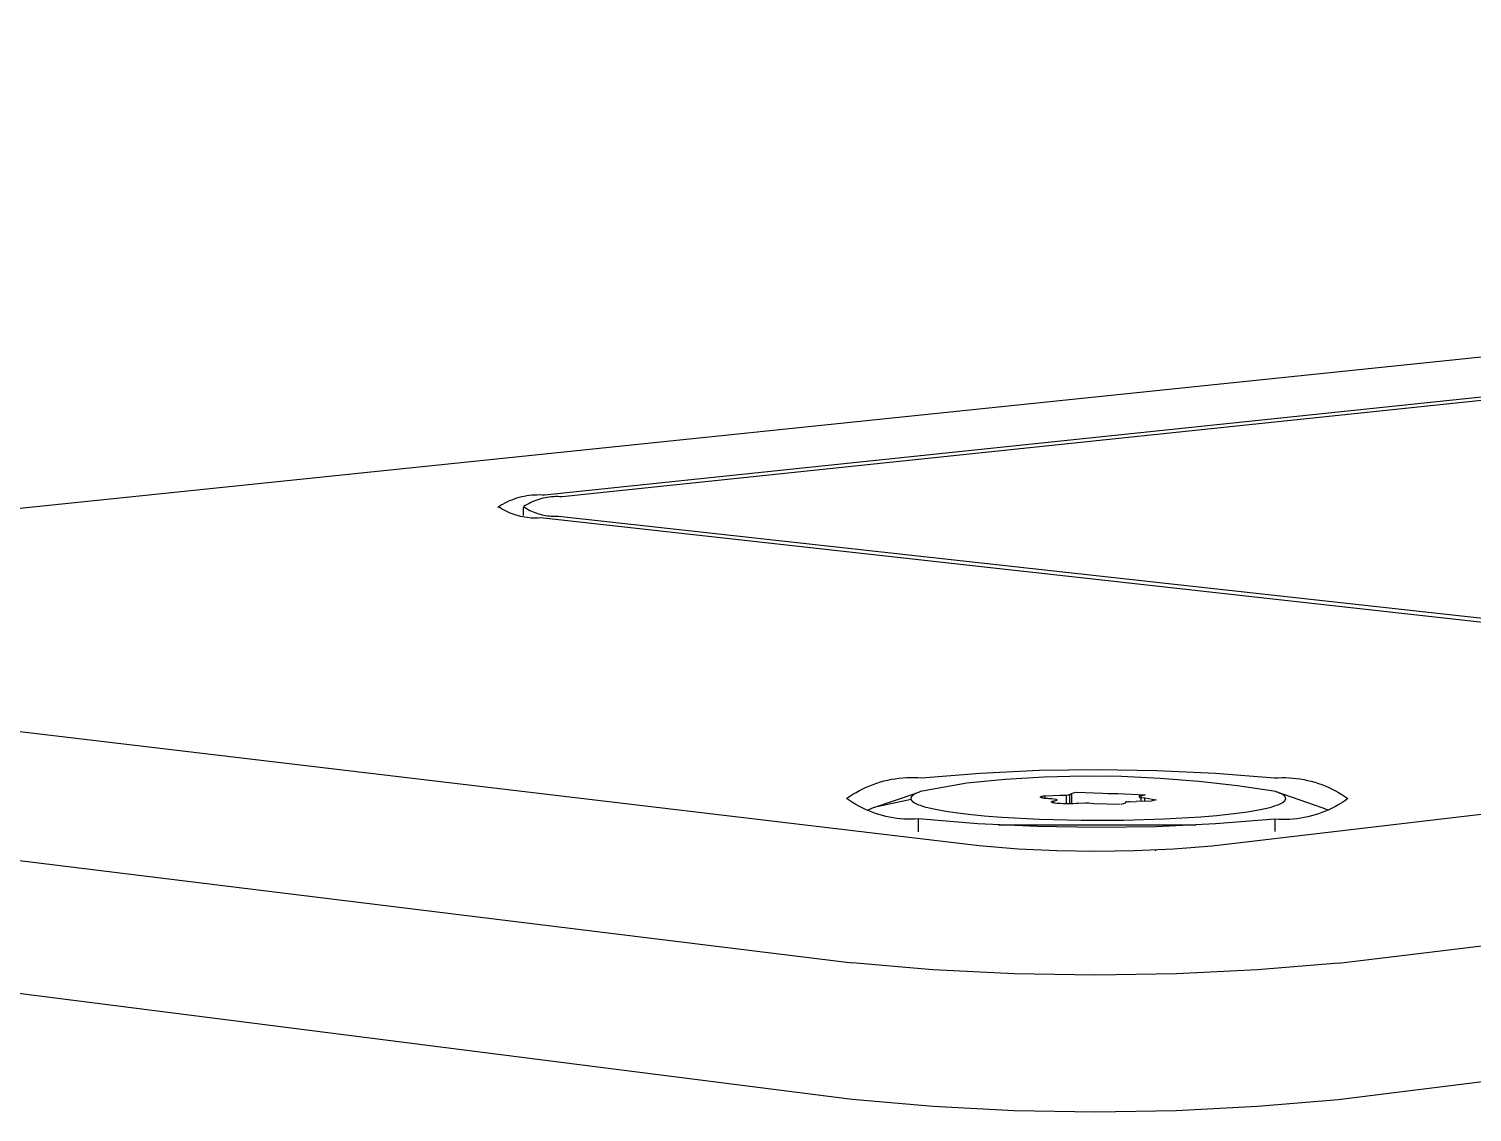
# Model space of a CAD drawing. Header units: millimetres. Extents: x -573 to 3430, y 0 to 3769.
# Drawn here: x 1556.94 to 1582.97, y 373.28 to 392.82 of the extents above; entities that cross this region are included whole.
import ezdxf

# ---------------------------------------------------------------- set-up
doc = ezdxf.new("R2010")
doc.units = ezdxf.units.MM
doc.layers.add('01 Basic thick', color=7, linetype='Continuous', lineweight=35)

msp = doc.modelspace()

# ---------------------------------------------------------------- linework, layer by layer
at = {"layer": '01 Basic thick', "lineweight": -3}
for p, q in [((1640.282, 392.823), (1540.836, 382.517)), ((1566.246, 384.417), (1626.749, 390.757)), ((1627.061, 390.729), (1566.559, 384.383)), ((1578.284, 378.091), (1677.212, 389.65)), ((1580.56, 375.972), (1679.394, 387.896)), ((1679.337, 385.815), (1580.557, 373.509)), ((1565.411, 384.186), (1565.41, 384.205)), ((1565.411, 384.205), (1565.45, 384.23)), ((1565.444, 384.183), (1565.411, 384.205)), ((1565.45, 384.23), (1565.49, 384.253)), ((1565.49, 384.253), (1565.531, 384.275)), ((1565.531, 384.275), (1565.572, 384.295)), ((1565.572, 384.295), (1565.614, 384.314)), ((1565.614, 384.314), (1565.657, 384.331)), ((1565.657, 384.331), (1565.7, 384.347)), ((1565.7, 384.347), (1565.744, 384.362)), ((1565.744, 384.362), (1565.788, 384.375)), ((1565.788, 384.375), (1565.833, 384.386)), ((1565.833, 384.386), (1565.878, 384.396)), ((1565.864, 384.044), (1565.864, 384.191)), ((1565.897, 384.226), (1565.865, 384.206)), ((1565.865, 384.206), (1565.892, 384.188)), ((1565.878, 384.396), (1565.924, 384.404)), ((1565.892, 384.188), (1565.921, 384.17)), ((1565.93, 384.246), (1565.897, 384.226)), ((1565.924, 384.404), (1565.969, 384.411)), ((1565.964, 384.264), (1565.93, 384.246)), ((1565.999, 384.281), (1565.964, 384.264)), ((1565.969, 384.411), (1566.015, 384.416)), ((1566.034, 384.297), (1565.999, 384.281)), ((1566.015, 384.416), (1566.061, 384.419)), ((1566.069, 384.311), (1566.034, 384.297)), ((1566.061, 384.419), (1566.107, 384.421)), ((1566.105, 384.324), (1566.069, 384.311)), ((1566.142, 384.336), (1566.105, 384.324)), ((1566.107, 384.421), (1566.154, 384.422)), ((1566.179, 384.347), (1566.142, 384.336)), ((1566.154, 384.422), (1566.2, 384.42)), ((1566.216, 384.357), (1566.179, 384.347)), ((1566.2, 384.42), (1566.246, 384.417)), ((1566.253, 384.365), (1566.216, 384.357)), ((1566.291, 384.372), (1566.253, 384.365)), ((1566.329, 384.377), (1566.291, 384.372)), ((1566.367, 384.382), (1566.329, 384.377)), ((1566.406, 384.384), (1566.367, 384.382)), ((1566.444, 384.386), (1566.406, 384.384)), ((1566.482, 384.386), (1566.444, 384.386)), ((1566.521, 384.385), (1566.482, 384.386)), ((1566.559, 384.383), (1566.521, 384.385)), ((1565.478, 384.162), (1565.444, 384.183)), ((1565.513, 384.143), (1565.478, 384.162)), ((1565.549, 384.124), (1565.513, 384.143)), ((1565.585, 384.107), (1565.549, 384.124)), ((1565.622, 384.091), (1565.585, 384.107)), ((1565.659, 384.076), (1565.622, 384.091)), ((1565.696, 384.063), (1565.659, 384.076)), ((1565.734, 384.05), (1565.696, 384.063)), ((1565.773, 384.039), (1565.734, 384.05)), ((1565.812, 384.03), (1565.773, 384.039)), ((1565.851, 384.021), (1565.812, 384.03)), ((1565.89, 384.014), (1565.851, 384.021)), ((1565.93, 384.009), (1565.89, 384.014)), ((1565.921, 384.17), (1565.95, 384.154)), ((1565.97, 384.004), (1565.93, 384.009)), ((1565.95, 384.154), (1565.98, 384.139)), ((1566.01, 384.001), (1565.97, 384.004)), ((1565.98, 384.139), (1566.01, 384.124)), ((1566.01, 384.124), (1566.04, 384.111)), ((1566.05, 384), (1566.01, 384.001)), ((1566.04, 384.111), (1566.071, 384.099)), ((1566.09, 383.999), (1566.05, 384)), ((1566.071, 384.099), (1566.103, 384.087)), ((1566.13, 384.001), (1566.09, 383.999)), ((1566.103, 384.087), (1566.135, 384.077)), ((1566.169, 384.003), (1566.13, 384.001)), ((1566.135, 384.077), (1566.167, 384.068)), ((1566.167, 384.068), (1566.199, 384.06)), ((1587.366, 381.653), (1566.169, 384.003)), ((1566.199, 384.06), (1566.232, 384.053)), ((1566.232, 384.053), (1566.264, 384.047)), ((1566.264, 384.047), (1566.297, 384.042)), ((1566.297, 384.042), (1566.331, 384.039)), ((1566.331, 384.039), (1566.364, 384.036)), ((1566.364, 384.036), (1566.397, 384.035)), ((1566.397, 384.035), (1566.431, 384.035)), ((1566.431, 384.035), (1566.464, 384.035)), ((1566.464, 384.035), (1566.497, 384.037)), ((1566.497, 384.037), (1587.694, 381.69)), ((1540.596, 382.078), (1574.085, 378.093)), ((1538.327, 380.089), (1571.791, 375.978)), ((1572.237, 379.219), (1572.302, 379.24)), ((1572.302, 379.24), (1572.368, 379.258)), ((1572.368, 379.258), (1572.434, 379.274)), ((1572.434, 379.274), (1572.501, 379.288)), ((1572.501, 379.288), (1572.568, 379.299)), ((1572.568, 379.299), (1572.636, 379.308)), ((1572.636, 379.308), (1572.703, 379.315)), ((1572.703, 379.315), (1572.771, 379.32)), ((1572.771, 379.32), (1572.84, 379.323)), ((1572.84, 379.323), (1572.908, 379.323)), ((1572.908, 379.323), (1572.976, 379.321)), ((1572.976, 379.321), (1573.044, 379.316)), ((1573.044, 379.316), (1574.103, 379.4)), ((1574.553, 379.286), (1573.857, 379.221)), ((1574.103, 379.4), (1575.163, 379.45)), ((1575.252, 379.327), (1574.553, 379.286)), ((1575.163, 379.45), (1576.225, 379.466)), ((1575.951, 379.344), (1575.252, 379.327)), ((1576.65, 379.336), (1575.951, 379.344)), ((1576.225, 379.466), (1577.287, 379.449)), ((1577.349, 379.305), (1576.65, 379.336)), ((1577.287, 379.449), (1578.347, 379.398)), ((1578.046, 379.249), (1577.349, 379.305)), ((1578.741, 379.17), (1578.046, 379.249)), ((1578.347, 379.398), (1579.406, 379.313)), ((1579.406, 379.313), (1579.472, 379.317)), ((1579.472, 379.317), (1579.539, 379.319)), ((1579.539, 379.319), (1579.606, 379.318)), ((1579.606, 379.318), (1579.673, 379.316)), ((1579.673, 379.316), (1579.74, 379.311)), ((1579.74, 379.311), (1579.807, 379.304)), ((1579.807, 379.304), (1579.873, 379.295)), ((1579.873, 379.295), (1579.939, 379.283)), ((1579.939, 379.283), (1580.005, 379.269)), ((1580.005, 379.269), (1580.07, 379.253)), ((1580.07, 379.253), (1580.135, 379.235)), ((1571.692, 378.942), (1571.748, 378.981)), ((1571.748, 378.981), (1571.805, 379.018)), ((1571.805, 379.018), (1571.864, 379.052)), ((1571.864, 379.052), (1571.924, 379.085)), ((1571.924, 379.085), (1571.985, 379.116)), ((1571.985, 379.116), (1572.046, 379.145)), ((1572.046, 379.145), (1572.109, 379.172)), ((1572.109, 379.172), (1572.173, 379.197)), ((1572.173, 379.197), (1572.237, 379.219)), ((1572.18, 378.777), (1572.928, 379.034)), ((1572.865, 378.979), (1572.864, 378.978)), ((1572.866, 378.981), (1572.865, 378.979)), ((1572.868, 378.984), (1572.866, 378.981)), ((1572.871, 378.986), (1572.868, 378.984)), ((1572.873, 378.989), (1572.871, 378.986)), ((1572.876, 378.992), (1572.873, 378.989)), ((1572.879, 378.994), (1572.876, 378.992)), ((1572.883, 378.997), (1572.879, 378.994)), ((1572.886, 379), (1572.883, 378.997)), ((1572.889, 379.002), (1572.886, 379)), ((1572.893, 379.005), (1572.889, 379.002)), ((1572.897, 379.008), (1572.893, 379.005)), ((1572.901, 379.01), (1572.897, 379.008)), ((1572.905, 379.013), (1572.901, 379.01)), ((1572.914, 379.018), (1572.905, 379.013)), ((1572.923, 379.024), (1572.914, 379.018)), ((1572.933, 379.029), (1572.923, 379.024)), ((1572.944, 379.034), (1572.933, 379.029)), ((1572.953, 379.039), (1572.944, 379.034)), ((1572.962, 379.043), (1572.953, 379.039)), ((1572.982, 379.051), (1572.962, 379.043)), ((1573.004, 379.059), (1572.982, 379.051)), ((1573.027, 379.067), (1573.004, 379.059)), ((1573.857, 379.221), (1573.027, 379.067)), ((1575.205, 378.978), (1575.208, 378.979)), ((1575.208, 378.979), (1575.211, 378.98)), ((1575.211, 378.98), (1575.218, 378.982)), ((1575.218, 378.982), (1575.225, 378.983)), ((1575.225, 378.983), (1575.233, 378.985)), ((1575.233, 378.985), (1575.243, 378.987)), ((1575.243, 378.987), (1575.253, 378.988)), ((1575.253, 378.988), (1575.275, 378.991)), ((1575.275, 378.991), (1575.544, 379)), ((1575.275, 378.943), (1575.275, 378.991)), ((1575.544, 379), (1575.658, 379.004)), ((1575.658, 379.004), (1575.684, 379.007)), ((1575.658, 378.846), (1575.658, 379.004)), ((1575.684, 379.007), (1575.71, 379.01)), ((1575.748, 379.02), (1575.71, 379.01)), ((1575.71, 379.01), (1575.71, 378.846)), ((1575.739, 379.03), (1575.826, 379.054)), ((1575.739, 379.02), (1575.739, 379.03)), ((1575.748, 379.02), (1575.748, 378.847)), ((1575.833, 379.055), (1576.311, 379.04)), ((1576.311, 379.04), (1576.401, 379.031)), ((1576.401, 379.031), (1576.465, 379.029)), ((1576.465, 379.029), (1576.584, 379.032)), ((1576.584, 379.032), (1577.072, 379.009)), ((1576.97, 378.981), (1576.969, 378.981)), ((1576.969, 378.981), (1576.969, 378.98)), ((1576.969, 378.98), (1576.969, 378.98)), ((1576.969, 378.98), (1576.969, 378.979)), ((1576.969, 378.979), (1576.969, 378.979)), ((1576.969, 378.979), (1576.969, 378.978)), ((1576.971, 378.983), (1576.97, 378.983)), ((1576.97, 378.983), (1576.97, 378.983)), ((1576.97, 378.983), (1576.97, 378.982)), ((1576.97, 378.982), (1576.97, 378.982)), ((1576.97, 378.982), (1576.97, 378.981)), ((1576.972, 378.985), (1576.971, 378.985)), ((1576.971, 378.985), (1576.971, 378.984)), ((1576.971, 378.984), (1576.971, 378.984)), ((1576.971, 378.984), (1576.971, 378.983)), ((1576.973, 378.986), (1576.972, 378.986)), ((1576.972, 378.986), (1576.972, 378.986)), ((1576.972, 378.986), (1576.972, 378.985)), ((1576.974, 378.987), (1576.973, 378.987)), ((1576.973, 378.987), (1576.973, 378.987)), ((1576.973, 378.987), (1576.973, 378.986)), ((1576.975, 378.988), (1576.974, 378.988)), ((1576.974, 378.988), (1576.974, 378.987)), ((1576.976, 378.989), (1576.975, 378.989)), ((1576.975, 378.989), (1576.975, 378.988)), ((1576.975, 378.988), (1576.975, 378.988)), ((1576.977, 378.99), (1576.976, 378.989)), ((1576.976, 378.989), (1576.976, 378.989)), ((1576.978, 378.99), (1576.977, 378.99)), ((1576.977, 378.99), (1576.977, 378.99)), ((1576.979, 378.99), (1576.978, 378.99)), ((1576.978, 378.99), (1576.978, 378.99)), ((1576.98, 378.991), (1576.979, 378.991)), ((1576.979, 378.991), (1576.979, 378.99)), ((1576.981, 378.991), (1576.98, 378.991)), ((1576.98, 378.991), (1576.98, 378.991)), ((1576.982, 378.991), (1576.981, 378.991)), ((1576.981, 378.991), (1576.981, 378.991)), ((1576.983, 378.991), (1576.982, 378.991)), ((1576.982, 378.991), (1576.982, 378.991)), ((1576.984, 378.991), (1576.983, 378.991)), ((1576.983, 378.991), (1576.983, 378.991)), ((1576.985, 378.991), (1576.984, 378.991)), ((1576.984, 378.991), (1576.984, 378.991)), ((1576.986, 378.991), (1576.985, 378.991)), ((1576.985, 378.991), (1576.985, 378.991)), ((1576.987, 378.991), (1576.986, 378.991)), ((1576.986, 378.991), (1576.986, 378.991)), ((1576.988, 378.991), (1576.987, 378.991)), ((1576.987, 378.991), (1576.987, 378.991)), ((1576.988, 378.99), (1576.988, 378.991)), ((1576.989, 378.99), (1576.988, 378.99)), ((1576.99, 378.99), (1576.989, 378.99)), ((1576.989, 378.99), (1576.989, 378.99)), ((1576.991, 378.989), (1576.99, 378.99)), ((1576.99, 378.99), (1576.99, 378.99)), ((1576.992, 378.989), (1576.991, 378.989)), ((1576.991, 378.989), (1576.991, 378.989)), ((1576.992, 378.988), (1576.992, 378.989)), ((1576.992, 378.989), (1576.992, 378.989)), ((1576.993, 378.988), (1576.992, 378.988)), ((1576.994, 378.987), (1576.993, 378.988)), ((1576.993, 378.988), (1576.993, 378.988)), ((1576.995, 378.986), (1576.994, 378.987)), ((1576.994, 378.987), (1576.994, 378.987)), ((1576.994, 378.987), (1576.994, 378.987)), ((1576.996, 378.985), (1576.995, 378.986)), ((1576.995, 378.986), (1576.995, 378.986)), ((1576.995, 378.986), (1576.995, 378.986)), ((1576.996, 378.984), (1576.996, 378.985)), ((1576.996, 378.985), (1576.996, 378.985)), ((1576.997, 378.984), (1576.996, 378.984)), ((1577.073, 379.006), (1576.997, 378.983)), ((1576.997, 378.983), (1576.997, 378.984)), ((1576.997, 378.983), (1576.997, 378.885)), ((1579.433, 379.066), (1578.741, 379.17)), ((1579.461, 379.056), (1579.433, 379.066)), ((1579.433, 379.066), (1580.279, 378.776)), ((1579.488, 379.046), (1579.461, 379.056)), ((1579.5, 379.04), (1579.488, 379.046)), ((1579.511, 379.035), (1579.5, 379.04)), ((1579.522, 379.03), (1579.511, 379.035)), ((1579.533, 379.025), (1579.522, 379.03)), ((1579.542, 379.019), (1579.533, 379.025)), ((1579.551, 379.014), (1579.542, 379.019)), ((1579.556, 379.011), (1579.551, 379.014)), ((1579.56, 379.009), (1579.556, 379.011)), ((1579.564, 379.006), (1579.56, 379.009)), ((1579.568, 379.003), (1579.564, 379.006)), ((1579.571, 379.001), (1579.568, 379.003)), ((1579.575, 378.998), (1579.571, 379.001)), ((1579.578, 378.995), (1579.575, 378.998)), ((1579.581, 378.993), (1579.578, 378.995)), ((1579.584, 378.99), (1579.581, 378.993)), ((1579.587, 378.987), (1579.584, 378.99)), ((1579.59, 378.984), (1579.587, 378.987)), ((1579.592, 378.982), (1579.59, 378.984)), ((1579.594, 378.979), (1579.592, 378.982)), ((1579.596, 378.978), (1579.594, 378.979)), ((1580.135, 379.235), (1580.199, 379.215)), ((1580.199, 379.215), (1580.262, 379.193)), ((1580.262, 379.193), (1580.324, 379.168)), ((1580.324, 379.168), (1580.386, 379.142)), ((1580.386, 379.142), (1580.446, 379.113)), ((1580.446, 379.113), (1580.506, 379.082)), ((1580.506, 379.082), (1580.564, 379.05)), ((1580.564, 379.05), (1580.622, 379.015)), ((1580.622, 379.015), (1580.678, 378.979)), ((1580.678, 378.979), (1580.733, 378.94)), ((1571.745, 378.904), (1571.692, 378.942)), ((1571.8, 378.868), (1571.745, 378.904)), ((1571.856, 378.834), (1571.8, 378.868)), ((1571.913, 378.802), (1571.856, 378.834)), ((1571.971, 378.772), (1571.913, 378.802)), ((1572.03, 378.743), (1571.971, 378.772)), ((1572.09, 378.717), (1572.03, 378.743)), ((1572.181, 378.777), (1572.062, 378.728)), ((1572.853, 378.922), (1572.181, 378.777)), ((1572.85, 378.948), (1572.849, 378.947)), ((1572.849, 378.947), (1572.849, 378.945)), ((1572.849, 378.945), (1572.849, 378.944)), ((1572.849, 378.944), (1572.849, 378.943)), ((1572.849, 378.943), (1572.849, 378.941)), ((1572.849, 378.941), (1572.849, 378.94)), ((1572.849, 378.94), (1572.849, 378.938)), ((1572.849, 378.938), (1572.849, 378.937)), ((1572.849, 378.937), (1572.849, 378.936)), ((1572.849, 378.936), (1572.85, 378.934)), ((1572.851, 378.954), (1572.85, 378.952)), ((1572.85, 378.952), (1572.85, 378.951)), ((1572.85, 378.951), (1572.85, 378.949)), ((1572.85, 378.949), (1572.85, 378.948)), ((1572.85, 378.934), (1572.85, 378.933)), ((1572.85, 378.933), (1572.85, 378.932)), ((1572.85, 378.932), (1572.85, 378.93)), ((1572.85, 378.93), (1572.851, 378.929)), ((1572.852, 378.958), (1572.851, 378.956)), ((1572.851, 378.956), (1572.851, 378.955)), ((1572.851, 378.955), (1572.851, 378.954)), ((1572.851, 378.929), (1572.851, 378.927)), ((1572.851, 378.927), (1572.852, 378.926)), ((1572.853, 378.96), (1572.852, 378.959)), ((1572.852, 378.959), (1572.852, 378.958)), ((1572.852, 378.926), (1572.852, 378.925)), ((1572.852, 378.925), (1572.852, 378.923)), ((1572.852, 378.923), (1572.853, 378.922)), ((1572.854, 378.962), (1572.853, 378.96)), ((1572.853, 378.922), (1572.854, 378.921)), ((1572.855, 378.964), (1572.854, 378.963)), ((1572.854, 378.963), (1572.854, 378.962)), ((1572.854, 378.921), (1572.854, 378.919)), ((1572.854, 378.919), (1572.855, 378.918)), ((1572.856, 378.967), (1572.855, 378.966)), ((1572.855, 378.966), (1572.855, 378.964)), ((1572.855, 378.918), (1572.856, 378.917)), ((1572.857, 378.969), (1572.856, 378.967)), ((1572.856, 378.917), (1572.856, 378.915)), ((1572.856, 378.915), (1572.857, 378.914)), ((1572.858, 378.97), (1572.857, 378.969)), ((1572.857, 378.914), (1572.858, 378.912)), ((1572.859, 378.971), (1572.858, 378.97)), ((1572.858, 378.912), (1572.859, 378.911)), ((1572.86, 378.973), (1572.859, 378.971)), ((1572.859, 378.911), (1572.86, 378.91)), ((1572.861, 378.974), (1572.86, 378.973)), ((1572.86, 378.91), (1572.861, 378.908)), ((1572.863, 378.977), (1572.861, 378.975)), ((1572.861, 378.975), (1572.861, 378.974)), ((1572.861, 378.908), (1572.862, 378.907)), ((1572.862, 378.907), (1572.863, 378.906)), ((1572.864, 378.978), (1572.863, 378.977)), ((1572.863, 378.906), (1572.864, 378.904)), ((1572.864, 378.904), (1572.865, 378.903)), ((1572.865, 378.903), (1572.866, 378.902)), ((1572.866, 378.902), (1572.868, 378.899)), ((1572.868, 378.899), (1572.871, 378.896)), ((1572.871, 378.896), (1572.874, 378.893)), ((1572.874, 378.893), (1572.877, 378.891)), ((1572.877, 378.891), (1572.88, 378.888)), ((1572.88, 378.888), (1572.883, 378.885)), ((1572.883, 378.885), (1572.886, 378.883)), ((1572.886, 378.883), (1572.89, 378.88)), ((1572.89, 378.88), (1572.894, 378.877)), ((1572.894, 378.877), (1572.898, 378.875)), ((1572.898, 378.875), (1572.902, 378.872)), ((1572.902, 378.872), (1572.906, 378.869)), ((1572.906, 378.869), (1572.91, 378.867)), ((1572.91, 378.867), (1572.919, 378.861)), ((1572.919, 378.861), (1572.929, 378.856)), ((1572.929, 378.856), (1572.94, 378.85)), ((1572.94, 378.85), (1572.952, 378.845)), ((1572.952, 378.845), (1572.964, 378.84)), ((1572.964, 378.84), (1572.976, 378.834)), ((1572.976, 378.834), (1572.99, 378.829)), ((1572.99, 378.829), (1573.018, 378.819)), ((1573.018, 378.819), (1573.049, 378.808)), ((1573.049, 378.808), (1573.082, 378.798)), ((1573.082, 378.798), (1573.117, 378.788)), ((1573.117, 378.788), (1573.155, 378.778)), ((1573.155, 378.778), (1573.235, 378.759)), ((1573.235, 378.759), (1573.324, 378.741)), ((1573.324, 378.741), (1573.419, 378.723)), ((1573.419, 378.723), (1573.52, 378.706)), ((1575.188, 378.968), (1575.188, 378.969)), ((1575.188, 378.969), (1575.188, 378.969)), ((1575.188, 378.969), (1575.188, 378.969)), ((1575.188, 378.969), (1575.188, 378.969)), ((1575.188, 378.969), (1575.189, 378.969)), ((1575.188, 378.967), (1575.188, 378.968)), ((1575.188, 378.968), (1575.188, 378.968)), ((1575.188, 378.968), (1575.188, 378.968)), ((1575.188, 378.968), (1575.188, 378.968)), ((1575.188, 378.968), (1575.188, 378.968)), ((1575.188, 378.968), (1575.188, 378.968)), ((1575.188, 378.968), (1575.188, 378.968)), ((1575.188, 378.968), (1575.188, 378.968)), ((1575.188, 378.968), (1575.188, 378.968)), ((1575.188, 378.968), (1575.188, 378.968)), ((1575.188, 378.966), (1575.188, 378.967)), ((1575.188, 378.967), (1575.188, 378.967)), ((1575.188, 378.967), (1575.188, 378.967)), ((1575.188, 378.967), (1575.188, 378.967)), ((1575.188, 378.967), (1575.188, 378.967)), ((1575.188, 378.967), (1575.188, 378.967)), ((1575.188, 378.967), (1575.188, 378.967)), ((1575.188, 378.967), (1575.188, 378.967)), ((1575.188, 378.967), (1575.188, 378.967)), ((1575.188, 378.967), (1575.188, 378.967)), ((1575.188, 378.967), (1575.188, 378.967)), ((1575.188, 378.967), (1575.188, 378.967)), ((1575.188, 378.967), (1575.188, 378.967)), ((1575.188, 378.965), (1575.188, 378.966)), ((1575.188, 378.966), (1575.188, 378.966)), ((1575.188, 378.966), (1575.188, 378.966)), ((1575.188, 378.966), (1575.188, 378.966)), ((1575.188, 378.966), (1575.188, 378.966)), ((1575.188, 378.966), (1575.188, 378.966)), ((1575.188, 378.966), (1575.188, 378.966)), ((1575.188, 378.966), (1575.188, 378.966)), ((1575.188, 378.966), (1575.188, 378.966)), ((1575.188, 378.966), (1575.188, 378.966)), ((1575.188, 378.966), (1575.188, 378.966)), ((1575.188, 378.966), (1575.188, 378.966)), ((1575.188, 378.966), (1575.188, 378.966)), ((1575.188, 378.966), (1575.188, 378.966)), ((1575.189, 378.965), (1575.188, 378.965)), ((1575.188, 378.965), (1575.188, 378.965)), ((1575.188, 378.965), (1575.188, 378.965)), ((1575.188, 378.965), (1575.188, 378.965)), ((1575.188, 378.965), (1575.188, 378.965)), ((1575.189, 378.969), (1575.189, 378.97)), ((1575.189, 378.97), (1575.189, 378.97)), ((1575.189, 378.97), (1575.189, 378.97)), ((1575.189, 378.97), (1575.189, 378.97)), ((1575.189, 378.97), (1575.189, 378.97)), ((1575.189, 378.97), (1575.189, 378.97)), ((1575.189, 378.97), (1575.19, 378.97)), ((1575.189, 378.969), (1575.189, 378.969)), ((1575.189, 378.969), (1575.189, 378.969)), ((1575.189, 378.964), (1575.189, 378.965)), ((1575.189, 378.963), (1575.189, 378.964)), ((1575.189, 378.964), (1575.189, 378.964)), ((1575.189, 378.964), (1575.189, 378.964)), ((1575.189, 378.964), (1575.189, 378.964)), ((1575.189, 378.964), (1575.189, 378.964)), ((1575.189, 378.964), (1575.189, 378.964)), ((1575.189, 378.964), (1575.189, 378.964)), ((1575.19, 378.963), (1575.189, 378.963)), ((1575.19, 378.971), (1575.191, 378.972)), ((1575.19, 378.97), (1575.19, 378.971)), ((1575.19, 378.971), (1575.19, 378.971)), ((1575.19, 378.971), (1575.19, 378.971)), ((1575.19, 378.971), (1575.19, 378.971)), ((1575.19, 378.971), (1575.19, 378.971)), ((1575.19, 378.962), (1575.19, 378.963)), ((1575.19, 378.963), (1575.19, 378.963)), ((1575.19, 378.963), (1575.19, 378.963)), ((1575.19, 378.963), (1575.19, 378.963)), ((1575.19, 378.963), (1575.19, 378.963)), ((1575.191, 378.962), (1575.19, 378.962)), ((1575.191, 378.972), (1575.191, 378.972)), ((1575.191, 378.972), (1575.191, 378.972)), ((1575.191, 378.972), (1575.192, 378.972)), ((1575.192, 378.961), (1575.191, 378.962)), ((1575.191, 378.962), (1575.191, 378.962)), ((1575.192, 378.972), (1575.192, 378.973)), ((1575.192, 378.973), (1575.193, 378.973)), ((1575.193, 378.961), (1575.192, 378.961)), ((1575.192, 378.961), (1575.192, 378.961)), ((1575.193, 378.973), (1575.194, 378.974)), ((1575.193, 378.973), (1575.193, 378.973)), ((1575.194, 378.96), (1575.193, 378.961)), ((1575.193, 378.961), (1575.193, 378.961)), ((1575.194, 378.974), (1575.194, 378.974)), ((1575.194, 378.974), (1575.195, 378.974)), ((1575.195, 378.96), (1575.194, 378.96)), ((1575.194, 378.96), (1575.194, 378.96)), ((1575.195, 378.974), (1575.197, 378.975)), ((1575.195, 378.959), (1575.195, 378.96)), ((1575.196, 378.959), (1575.195, 378.959)), ((1575.197, 378.958), (1575.196, 378.959)), ((1575.197, 378.975), (1575.198, 378.976)), ((1575.198, 378.958), (1575.197, 378.958)), ((1575.198, 378.976), (1575.199, 378.976)), ((1575.199, 378.958), (1575.198, 378.958)), ((1575.199, 378.976), (1575.201, 378.977)), ((1575.201, 378.957), (1575.199, 378.958)), ((1575.201, 378.977), (1575.202, 378.977)), ((1575.204, 378.956), (1575.201, 378.957)), ((1575.202, 378.977), (1575.205, 378.978)), ((1575.207, 378.955), (1575.204, 378.956)), ((1575.21, 378.954), (1575.207, 378.955)), ((1575.216, 378.952), (1575.21, 378.954)), ((1575.223, 378.951), (1575.216, 378.952)), ((1575.231, 378.949), (1575.223, 378.951)), ((1575.24, 378.948), (1575.231, 378.949)), ((1575.249, 378.946), (1575.24, 378.948)), ((1575.269, 378.943), (1575.249, 378.946)), ((1575.291, 378.941), (1575.269, 378.943)), ((1575.315, 378.939), (1575.291, 378.941)), ((1575.34, 378.937), (1575.315, 378.939)), ((1575.39, 378.934), (1575.34, 378.937)), ((1575.385, 378.88), (1575.385, 378.881)), ((1575.385, 378.881), (1575.385, 378.881)), ((1575.385, 378.881), (1575.385, 378.881)), ((1575.385, 378.881), (1575.385, 378.881)), ((1575.385, 378.881), (1575.385, 378.881)), ((1575.385, 378.881), (1575.385, 378.881)), ((1575.385, 378.881), (1575.385, 378.881)), ((1575.385, 378.881), (1575.386, 378.881)), ((1575.385, 378.879), (1575.385, 378.88)), ((1575.385, 378.88), (1575.385, 378.88)), ((1575.385, 378.88), (1575.385, 378.88)), ((1575.385, 378.88), (1575.385, 378.88)), ((1575.385, 378.88), (1575.385, 378.88)), ((1575.385, 378.88), (1575.385, 378.88)), ((1575.385, 378.88), (1575.385, 378.88)), ((1575.385, 378.88), (1575.385, 378.88)), ((1575.385, 378.878), (1575.385, 378.879)), ((1575.385, 378.879), (1575.385, 378.879)), ((1575.385, 378.879), (1575.385, 378.879)), ((1575.385, 378.879), (1575.385, 378.879)), ((1575.385, 378.879), (1575.385, 378.879)), ((1575.385, 378.879), (1575.385, 378.879)), ((1575.385, 378.879), (1575.385, 378.879)), ((1575.385, 378.879), (1575.385, 378.879)), ((1575.385, 378.879), (1575.385, 378.879)), ((1575.386, 378.877), (1575.385, 378.878)), ((1575.385, 378.878), (1575.385, 378.878)), ((1575.385, 378.878), (1575.385, 378.878)), ((1575.385, 378.878), (1575.385, 378.878)), ((1575.385, 378.878), (1575.385, 378.878)), ((1575.385, 378.878), (1575.385, 378.878)), ((1575.385, 378.878), (1575.385, 378.878)), ((1575.385, 378.878), (1575.385, 378.878)), ((1575.385, 378.878), (1575.385, 378.878)), ((1575.386, 378.882), (1575.386, 378.883)), ((1575.386, 378.883), (1575.387, 378.883)), ((1575.386, 378.881), (1575.386, 378.882)), ((1575.386, 378.882), (1575.386, 378.882)), ((1575.386, 378.882), (1575.386, 378.882)), ((1575.386, 378.882), (1575.386, 378.882)), ((1575.386, 378.882), (1575.386, 378.882)), ((1575.386, 378.882), (1575.386, 378.882)), ((1575.386, 378.882), (1575.386, 378.882)), ((1575.386, 378.882), (1575.386, 378.882)), ((1575.386, 378.882), (1575.386, 378.882)), ((1575.386, 378.881), (1575.386, 378.881)), ((1575.386, 378.876), (1575.386, 378.877)), ((1575.386, 378.877), (1575.386, 378.877)), ((1575.386, 378.877), (1575.386, 378.877)), ((1575.386, 378.877), (1575.386, 378.877)), ((1575.386, 378.877), (1575.386, 378.877)), ((1575.386, 378.877), (1575.386, 378.877)), ((1575.386, 378.877), (1575.386, 378.877)), ((1575.387, 378.876), (1575.386, 378.876)), ((1575.386, 378.876), (1575.386, 378.876)), ((1575.386, 378.876), (1575.386, 378.876)), ((1575.387, 378.883), (1575.387, 378.884)), ((1575.387, 378.884), (1575.388, 378.884)), ((1575.387, 378.883), (1575.387, 378.883)), ((1575.387, 378.883), (1575.387, 378.883)), ((1575.387, 378.875), (1575.387, 378.876)), ((1575.387, 378.876), (1575.387, 378.876)), ((1575.387, 378.876), (1575.387, 378.876)), ((1575.388, 378.875), (1575.387, 378.875)), ((1575.387, 378.875), (1575.387, 378.875)), ((1575.388, 378.884), (1575.389, 378.885)), ((1575.388, 378.884), (1575.388, 378.884)), ((1575.388, 378.884), (1575.388, 378.884)), ((1575.388, 378.884), (1575.388, 378.884)), ((1575.389, 378.874), (1575.388, 378.875)), ((1575.388, 378.875), (1575.388, 378.875)), ((1575.388, 378.875), (1575.388, 378.875)), ((1575.388, 378.875), (1575.388, 378.875)), ((1575.389, 378.885), (1575.39, 378.886)), ((1575.389, 378.885), (1575.389, 378.885)), ((1575.389, 378.885), (1575.389, 378.885)), ((1575.39, 378.874), (1575.389, 378.874)), ((1575.389, 378.874), (1575.389, 378.874)), ((1575.471, 378.924), (1575.39, 378.934)), ((1575.39, 378.886), (1575.391, 378.886)), ((1575.39, 378.873), (1575.39, 378.874)), ((1575.391, 378.873), (1575.39, 378.873)), ((1575.391, 378.886), (1575.392, 378.886)), ((1575.392, 378.872), (1575.391, 378.873)), ((1575.391, 378.873), (1575.391, 378.873)), ((1575.392, 378.886), (1575.392, 378.887)), ((1575.392, 378.887), (1575.393, 378.887)), ((1575.393, 378.872), (1575.392, 378.872)), ((1575.393, 378.887), (1575.394, 378.888)), ((1575.395, 378.871), (1575.393, 378.872)), ((1575.393, 378.872), (1575.393, 378.872)), ((1575.394, 378.888), (1575.395, 378.888)), ((1575.395, 378.888), (1575.396, 378.889)), ((1575.396, 378.87), (1575.395, 378.871)), ((1575.396, 378.889), (1575.398, 378.889)), ((1575.398, 378.87), (1575.396, 378.87)), ((1575.398, 378.889), (1575.401, 378.89)), ((1575.4, 378.869), (1575.398, 378.87)), ((1575.402, 378.868), (1575.4, 378.869)), ((1575.401, 378.89), (1575.403, 378.891)), ((1575.404, 378.868), (1575.402, 378.868)), ((1575.403, 378.891), (1575.406, 378.892)), ((1575.408, 378.866), (1575.404, 378.868)), ((1575.406, 378.892), (1575.409, 378.893)), ((1575.413, 378.865), (1575.408, 378.866)), ((1575.409, 378.893), (1575.415, 378.894)), ((1575.418, 378.864), (1575.413, 378.865)), ((1575.415, 378.894), (1575.421, 378.896)), ((1575.423, 378.863), (1575.418, 378.864)), ((1575.421, 378.896), (1575.429, 378.897)), ((1575.429, 378.862), (1575.423, 378.863)), ((1575.429, 378.897), (1575.436, 378.899)), ((1575.441, 378.86), (1575.429, 378.862)), ((1575.436, 378.899), (1575.444, 378.9)), ((1575.454, 378.858), (1575.441, 378.86)), ((1575.444, 378.9), (1575.462, 378.903)), ((1575.482, 378.854), (1575.454, 378.858)), ((1575.462, 378.903), (1575.49, 378.909)), ((1575.488, 378.916), (1575.471, 378.924)), ((1575.515, 378.851), (1575.482, 378.854)), ((1575.551, 378.849), (1575.515, 378.851)), ((1575.592, 378.847), (1575.551, 378.849)), ((1575.653, 378.846), (1575.592, 378.847)), ((1575.716, 378.846), (1575.653, 378.846)), ((1575.776, 378.847), (1575.716, 378.846)), ((1575.831, 378.85), (1575.776, 378.847)), ((1575.875, 378.854), (1575.831, 378.85)), ((1575.994, 378.857), (1575.875, 378.854)), ((1576.058, 378.855), (1575.994, 378.857)), ((1576.148, 378.845), (1576.058, 378.855)), ((1576.628, 378.831), (1576.148, 378.845)), ((1576.722, 378.856), (1576.635, 378.831)), ((1576.716, 378.864), (1576.715, 378.864)), ((1576.715, 378.864), (1576.715, 378.863)), ((1576.717, 378.866), (1576.716, 378.865)), ((1576.716, 378.865), (1576.716, 378.864)), ((1576.718, 378.868), (1576.717, 378.867)), ((1576.717, 378.867), (1576.717, 378.867)), ((1576.717, 378.867), (1576.717, 378.866)), ((1576.719, 378.869), (1576.718, 378.869)), ((1576.718, 378.869), (1576.718, 378.868)), ((1576.72, 378.871), (1576.719, 378.87)), ((1576.719, 378.87), (1576.719, 378.869)), ((1576.721, 378.872), (1576.72, 378.871)), ((1576.72, 378.871), (1576.72, 378.871)), ((1576.722, 378.873), (1576.721, 378.872)), ((1576.723, 378.874), (1576.722, 378.873)), ((1576.722, 378.873), (1576.722, 378.873)), ((1576.724, 378.875), (1576.723, 378.874)), ((1576.723, 378.874), (1576.723, 378.874)), ((1576.725, 378.875), (1576.724, 378.875)), ((1576.726, 378.876), (1576.725, 378.875)), ((1576.727, 378.877), (1576.726, 378.876)), ((1576.726, 378.876), (1576.726, 378.876)), ((1576.728, 378.877), (1576.727, 378.877)), ((1576.729, 378.877), (1576.728, 378.877)), ((1576.73, 378.878), (1576.729, 378.878)), ((1576.729, 378.878), (1576.729, 378.877)), ((1576.731, 378.878), (1576.73, 378.878)), ((1576.732, 378.878), (1576.731, 378.878)), ((1576.733, 378.879), (1576.732, 378.878)), ((1576.734, 378.879), (1576.733, 378.879)), ((1576.733, 378.879), (1576.733, 378.879)), ((1576.735, 378.879), (1576.734, 378.879)), ((1576.736, 378.879), (1576.735, 378.879)), ((1576.737, 378.879), (1576.736, 378.879)), ((1576.738, 378.879), (1576.737, 378.879)), ((1576.739, 378.879), (1576.738, 378.879)), ((1576.738, 378.879), (1576.738, 378.879)), ((1576.74, 378.879), (1576.739, 378.879)), ((1576.741, 378.879), (1576.74, 378.879)), ((1576.742, 378.879), (1576.741, 378.879)), ((1576.743, 378.879), (1576.742, 378.879)), ((1576.744, 378.879), (1576.743, 378.879)), ((1576.743, 378.879), (1576.743, 378.879)), ((1576.745, 378.878), (1576.744, 378.879)), ((1576.746, 378.878), (1576.745, 378.878)), ((1576.747, 378.878), (1576.746, 378.878)), ((1576.748, 378.878), (1576.747, 378.878)), ((1576.748, 378.877), (1576.748, 378.878)), ((1576.749, 378.877), (1576.748, 378.877)), ((1576.75, 378.876), (1576.749, 378.877)), ((1576.751, 378.876), (1576.75, 378.876)), ((1576.777, 378.879), (1576.751, 378.876)), ((1576.802, 378.882), (1576.777, 378.879)), ((1576.802, 378.882), (1576.916, 378.886)), ((1577.186, 378.895), (1576.916, 378.886)), ((1576.969, 378.978), (1576.969, 378.978)), ((1576.969, 378.978), (1576.969, 378.977)), ((1576.969, 378.977), (1576.969, 378.977)), ((1576.969, 378.977), (1576.969, 378.976)), ((1576.969, 378.976), (1576.969, 378.976)), ((1576.969, 378.976), (1576.969, 378.975)), ((1576.969, 378.975), (1576.969, 378.975)), ((1576.969, 378.975), (1576.969, 378.974)), ((1576.969, 378.974), (1576.969, 378.974)), ((1576.969, 378.974), (1576.969, 378.973)), ((1576.969, 378.973), (1576.969, 378.973)), ((1576.969, 378.973), (1576.97, 378.972)), ((1576.97, 378.972), (1576.97, 378.972)), ((1576.97, 378.972), (1576.97, 378.971)), ((1576.97, 378.971), (1576.97, 378.971)), ((1576.97, 378.971), (1576.97, 378.97)), ((1576.97, 378.97), (1576.97, 378.97)), ((1576.97, 378.97), (1576.988, 378.962)), ((1576.988, 378.962), (1577.069, 378.952)), ((1577.069, 378.887), (1577.069, 378.952)), ((1577.075, 378.951), (1577.272, 378.919)), ((1577.272, 378.919), (1577.186, 378.895)), ((1578.987, 378.713), (1579.088, 378.731)), ((1579.088, 378.731), (1579.182, 378.749)), ((1579.182, 378.749), (1579.268, 378.768)), ((1579.268, 378.768), (1579.346, 378.788)), ((1579.346, 378.788), (1579.381, 378.798)), ((1579.381, 378.798), (1579.415, 378.809)), ((1579.415, 378.809), (1579.446, 378.819)), ((1579.446, 378.819), (1579.474, 378.83)), ((1579.474, 378.83), (1579.488, 378.835)), ((1579.488, 378.835), (1579.5, 378.841)), ((1579.5, 378.841), (1579.513, 378.846)), ((1579.513, 378.846), (1579.524, 378.852)), ((1579.524, 378.852), (1579.534, 378.857)), ((1579.534, 378.857), (1579.544, 378.862)), ((1579.544, 378.862), (1579.553, 378.867)), ((1579.553, 378.867), (1579.557, 378.87)), ((1579.557, 378.87), (1579.561, 378.873)), ((1579.561, 378.873), (1579.565, 378.875)), ((1579.565, 378.875), (1579.569, 378.878)), ((1579.569, 378.878), (1579.572, 378.881)), ((1579.572, 378.881), (1579.576, 378.884)), ((1579.576, 378.884), (1579.579, 378.886)), ((1579.579, 378.886), (1579.582, 378.889)), ((1579.582, 378.889), (1579.585, 378.892)), ((1579.585, 378.892), (1579.588, 378.894)), ((1579.588, 378.894), (1579.59, 378.897)), ((1579.59, 378.897), (1579.593, 378.9)), ((1579.593, 378.9), (1579.595, 378.903)), ((1579.595, 378.903), (1579.596, 378.904)), ((1579.597, 378.976), (1579.596, 378.978)), ((1579.596, 378.904), (1579.597, 378.905)), ((1579.598, 378.975), (1579.597, 378.976)), ((1579.597, 378.905), (1579.598, 378.907)), ((1579.599, 378.974), (1579.598, 378.975)), ((1579.598, 378.907), (1579.599, 378.908)), ((1579.6, 378.972), (1579.599, 378.974)), ((1579.599, 378.908), (1579.6, 378.909)), ((1579.601, 378.971), (1579.6, 378.972)), ((1579.6, 378.909), (1579.601, 378.911)), ((1579.601, 378.97), (1579.601, 378.971)), ((1579.602, 378.968), (1579.601, 378.97)), ((1579.601, 378.911), (1579.602, 378.912)), ((1579.603, 378.967), (1579.602, 378.968)), ((1579.602, 378.912), (1579.603, 378.913)), ((1579.604, 378.965), (1579.603, 378.967)), ((1579.603, 378.915), (1579.604, 378.916)), ((1579.603, 378.913), (1579.603, 378.915)), ((1579.605, 378.964), (1579.604, 378.965)), ((1579.604, 378.916), (1579.605, 378.918)), ((1579.605, 378.963), (1579.605, 378.964)), ((1579.606, 378.961), (1579.605, 378.963)), ((1579.605, 378.918), (1579.606, 378.919)), ((1579.606, 378.96), (1579.606, 378.961)), ((1579.607, 378.959), (1579.606, 378.96)), ((1579.606, 378.92), (1579.607, 378.922)), ((1579.606, 378.919), (1579.606, 378.92)), ((1579.607, 378.957), (1579.607, 378.959)), ((1579.608, 378.956), (1579.607, 378.957)), ((1579.607, 378.923), (1579.608, 378.924)), ((1579.607, 378.922), (1579.607, 378.923)), ((1579.608, 378.954), (1579.608, 378.956)), ((1579.609, 378.953), (1579.608, 378.954)), ((1579.608, 378.926), (1579.609, 378.927)), ((1579.608, 378.924), (1579.608, 378.926)), ((1579.609, 378.952), (1579.609, 378.953)), ((1579.609, 378.95), (1579.609, 378.952)), ((1579.61, 378.949), (1579.609, 378.95)), ((1579.609, 378.93), (1579.61, 378.931)), ((1579.609, 378.928), (1579.609, 378.93)), ((1579.609, 378.927), (1579.609, 378.928)), ((1579.61, 378.948), (1579.61, 378.949)), ((1579.61, 378.946), (1579.61, 378.948)), ((1579.61, 378.945), (1579.61, 378.946)), ((1579.61, 378.944), (1579.61, 378.945)), ((1579.61, 378.942), (1579.61, 378.944)), ((1579.61, 378.941), (1579.61, 378.942)), ((1579.61, 378.939), (1579.61, 378.941)), ((1579.61, 378.938), (1579.61, 378.939)), ((1579.61, 378.937), (1579.61, 378.938)), ((1579.61, 378.935), (1579.61, 378.937)), ((1579.61, 378.934), (1579.61, 378.935)), ((1579.61, 378.933), (1579.61, 378.934)), ((1579.61, 378.931), (1579.61, 378.933)), ((1580.279, 378.775), (1580.381, 378.734)), ((1580.388, 378.74), (1580.327, 378.713)), ((1580.448, 378.768), (1580.388, 378.74)), ((1580.508, 378.799), (1580.448, 378.768)), ((1580.566, 378.831), (1580.508, 378.799)), ((1580.623, 378.866), (1580.566, 378.831)), ((1580.679, 378.902), (1580.623, 378.866)), ((1580.733, 378.94), (1580.679, 378.902)), ((1572.151, 378.693), (1572.09, 378.717)), ((1572.213, 378.671), (1572.151, 378.693)), ((1572.275, 378.651), (1572.213, 378.671)), ((1572.338, 378.633), (1572.275, 378.651)), ((1572.401, 378.617), (1572.338, 378.633)), ((1572.465, 378.603), (1572.401, 378.617)), ((1572.53, 378.592), (1572.465, 378.603)), ((1572.595, 378.583), (1572.53, 378.592)), ((1572.66, 378.576), (1572.595, 378.583)), ((1572.725, 378.571), (1572.66, 378.576)), ((1572.791, 378.568), (1572.725, 378.571)), ((1572.856, 378.568), (1572.791, 378.568)), ((1572.922, 378.57), (1572.856, 378.568)), ((1572.987, 378.574), (1572.922, 378.57)), ((1572.987, 378.343), (1572.987, 378.574)), ((1574.056, 378.487), (1572.987, 378.574)), ((1573.52, 378.706), (1573.699, 378.681)), ((1573.699, 378.681), (1573.891, 378.658)), ((1573.891, 378.658), (1574.173, 378.629)), ((1575.128, 378.434), (1574.056, 378.487)), ((1574.173, 378.629), (1574.492, 378.604)), ((1577.993, 378.458), (1574.432, 378.459)), ((1574.492, 378.604), (1575.168, 378.568)), ((1575.168, 378.568), (1575.919, 378.55)), ((1575.919, 378.55), (1576.683, 378.552)), ((1576.683, 378.552), (1577.413, 378.573)), ((1578.344, 378.484), (1577.273, 378.433)), ((1577.413, 378.573), (1578.077, 378.612)), ((1578.077, 378.612), (1578.366, 378.636)), ((1579.414, 378.57), (1578.344, 378.484)), ((1578.366, 378.636), (1578.621, 378.663)), ((1578.621, 378.663), (1578.881, 378.697)), ((1578.881, 378.697), (1578.987, 378.713)), ((1579.414, 378.57), (1579.413, 378.349)), ((1579.48, 378.566), (1579.414, 378.57)), ((1579.547, 378.564), (1579.48, 378.566)), ((1579.613, 378.564), (1579.547, 378.564)), ((1579.68, 378.566), (1579.613, 378.564)), ((1579.747, 378.571), (1579.68, 378.566)), ((1579.813, 378.578), (1579.747, 378.571)), ((1579.879, 378.587), (1579.813, 378.578)), ((1579.944, 378.599), (1579.879, 378.587)), ((1580.01, 378.612), (1579.944, 378.599)), ((1580.074, 378.628), (1580.01, 378.612)), ((1580.139, 378.646), (1580.074, 378.628)), ((1580.202, 378.666), (1580.139, 378.646)), ((1580.265, 378.689), (1580.202, 378.666)), ((1580.327, 378.713), (1580.265, 378.689)), ((1576.2, 378.416), (1575.128, 378.434)), ((1577.273, 378.433), (1576.2, 378.416)), ((1574.085, 378.093), (1574.783, 378.036)), ((1574.783, 378.036), (1575.483, 378.001)), ((1575.483, 378.001), (1576.184, 377.99)), ((1576.184, 377.99), (1576.885, 378.001)), ((1576.885, 378.001), (1577.585, 378.034)), ((1577.262, 377.999), (1577.271, 378.008)), ((1577.585, 378.034), (1578.284, 378.091)), ((1571.793, 373.515), (1538.35, 377.758)), ((1573.249, 375.854), (1571.791, 375.978)), ((1580.56, 375.972), (1579.101, 375.851)), ((1574.711, 375.78), (1573.249, 375.854)), ((1576.175, 375.755), (1574.711, 375.78)), ((1577.639, 375.778), (1576.175, 375.755)), ((1579.101, 375.851), (1577.639, 375.778)), ((1573.25, 373.388), (1571.793, 373.515)), ((1574.712, 373.311), (1573.25, 373.388)), ((1576.175, 373.285), (1574.712, 373.311)), ((1577.638, 373.309), (1576.175, 373.285)), ((1579.099, 373.384), (1577.638, 373.309)), ((1580.557, 373.509), (1579.099, 373.384))]:
    msp.add_line(p, q, dxfattribs=at)

doc.saveas('drawing.dxf')
